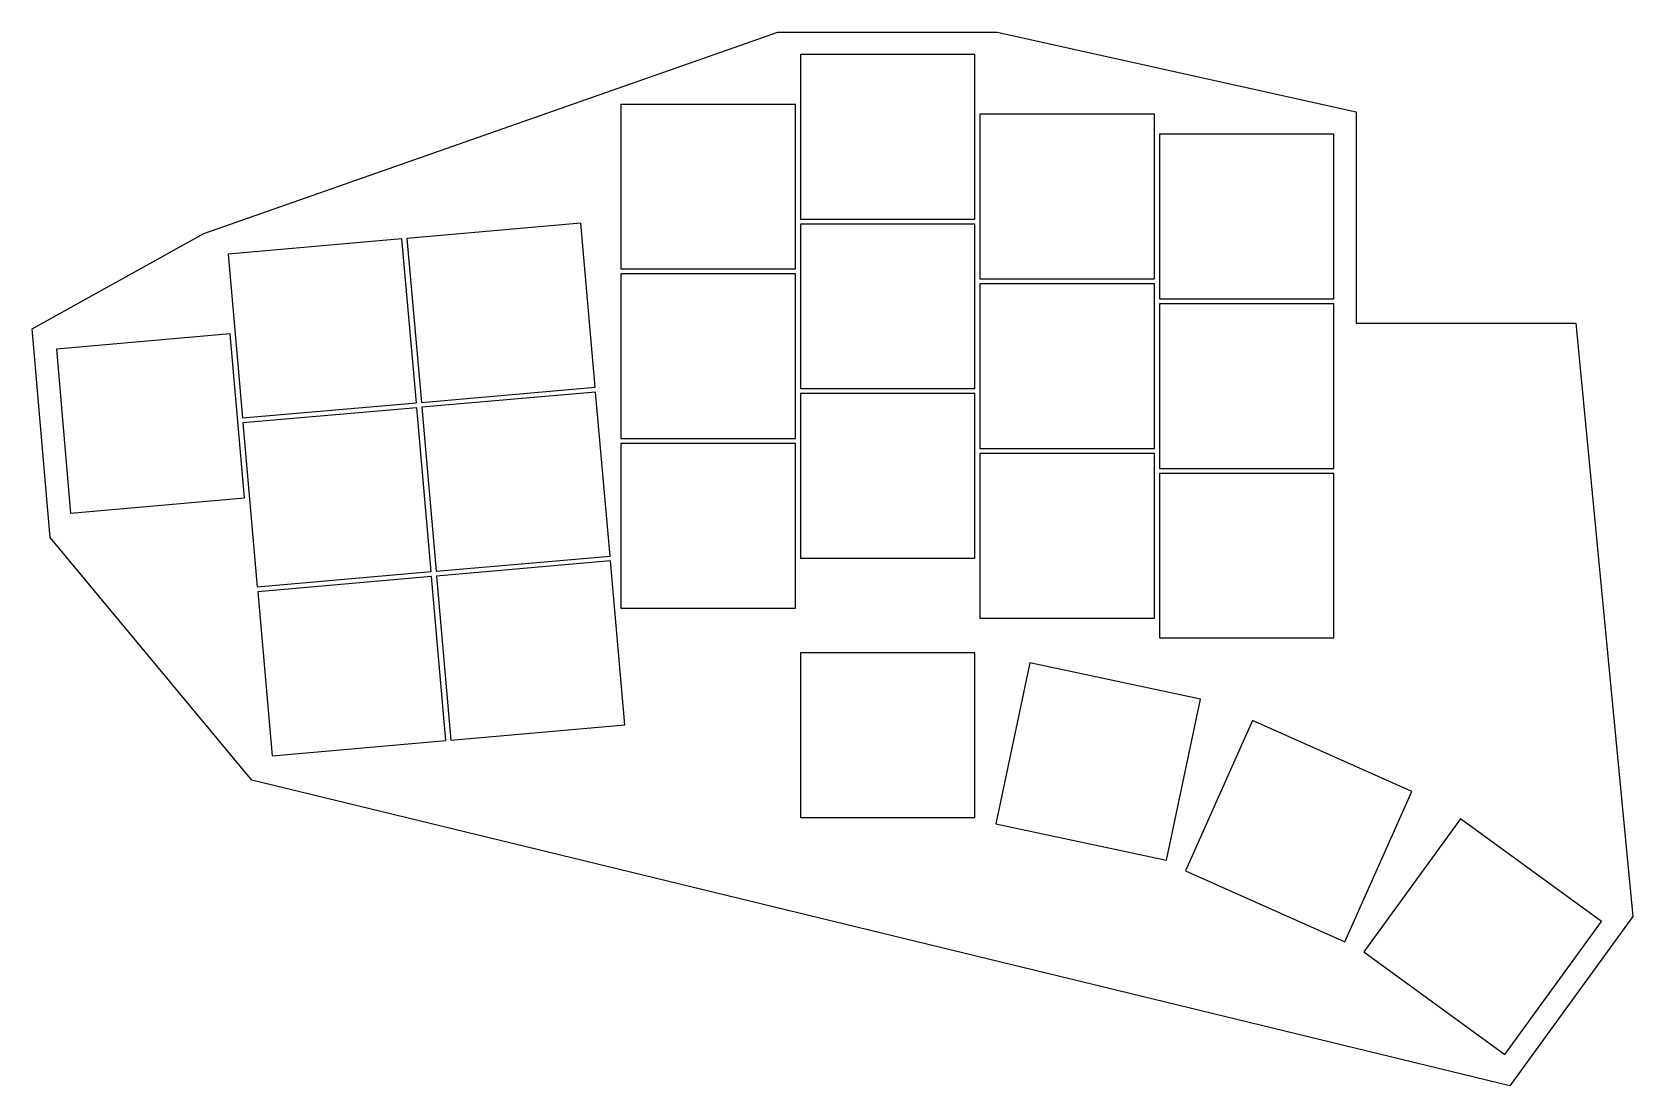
# Model space of a CAD drawing. Header units: millimetres. Extents: x 44 to 204, y -128 to -22.
import ezdxf

# ---------------------------------------------------------------- set-up
doc = ezdxf.new("R2010")
doc.units = ezdxf.units.MM

msp = doc.modelspace()

# ---------------------------------------------------------------- linework, layer by layer
for p, q in [((60.92, -42.35), (118.49, -22.14)), ((118.49, -22.14), (140.49, -22.14)), ((140.49, -22.14), (176.49, -30.14)), ((138.24, -24.39), (120.74, -24.39)), ((120.74, -24.39), (120.74, -40.89)), ((138.24, -40.89), (138.24, -24.39)), ((120.24, -29.39), (102.74, -29.39)), ((102.74, -29.39), (102.74, -45.89)), ((120.24, -45.89), (120.24, -29.39)), ((156.24, -30.39), (138.74, -30.39)), ((138.74, -30.39), (138.74, -46.89)), ((156.24, -46.89), (156.24, -30.39)), ((176.49, -30.14), (176.49, -51.34)), ((174.24, -32.39), (156.74, -32.39)), ((156.74, -32.39), (156.74, -48.89)), ((174.24, -48.89), (174.24, -32.39)), ((98.73, -41.3), (81.29, -42.83)), ((100.16, -57.74), (98.73, -41.3)), ((120.74, -40.89), (138.24, -40.89)), ((138.24, -41.39), (120.74, -41.39)), ((120.74, -41.39), (120.74, -57.89)), ((138.24, -57.89), (138.24, -41.39)), ((43.69, -51.89), (60.92, -42.35)), ((80.79, -42.87), (63.36, -44.4)), ((82.23, -59.31), (80.79, -42.87)), ((81.29, -42.83), (82.73, -59.27)), ((63.36, -44.4), (64.8, -60.83)), ((102.74, -45.89), (120.24, -45.89)), ((120.24, -46.39), (102.74, -46.39)), ((102.74, -46.39), (102.74, -62.89)), ((120.24, -62.89), (120.24, -46.39)), ((138.74, -46.89), (156.24, -46.89)), ((156.24, -47.39), (138.74, -47.39)), ((138.74, -47.39), (138.74, -63.89)), ((156.24, -63.89), (156.24, -47.39)), ((156.74, -48.89), (174.24, -48.89)), ((174.24, -49.39), (156.74, -49.39)), ((156.74, -49.39), (156.74, -65.89)), ((174.24, -65.89), (174.24, -49.39)), ((176.49, -51.34), (198.49, -51.34)), ((198.49, -51.34), (204.23, -110.81)), ((45.52, -72.81), (43.69, -51.89)), ((63.56, -52.41), (46.13, -53.94)), ((65, -68.85), (63.56, -52.41)), ((46.13, -53.94), (47.56, -70.37)), ((82.73, -59.27), (100.16, -57.74)), ((64.8, -60.83), (82.23, -59.31)), ((100.21, -58.24), (82.77, -59.76)), ((101.65, -74.68), (100.21, -58.24)), ((120.74, -57.89), (138.24, -57.89)), ((138.24, -58.39), (120.74, -58.39)), ((120.74, -58.39), (120.74, -74.89)), ((138.24, -74.89), (138.24, -58.39)), ((82.28, -59.81), (64.84, -61.33)), ((83.71, -76.24), (82.28, -59.81)), ((82.77, -59.76), (84.21, -76.2)), ((64.84, -61.33), (66.28, -77.77)), ((102.74, -62.89), (120.24, -62.89)), ((120.24, -63.39), (102.74, -63.39)), ((102.74, -63.39), (102.74, -79.89)), ((120.24, -79.89), (120.24, -63.39)), ((138.74, -63.89), (156.24, -63.89)), ((156.24, -64.39), (138.74, -64.39)), ((138.74, -64.39), (138.74, -80.89)), ((156.24, -80.89), (156.24, -64.39)), ((156.74, -65.89), (174.24, -65.89)), ((174.24, -66.39), (156.74, -66.39)), ((156.74, -66.39), (156.74, -82.89)), ((174.24, -82.89), (174.24, -66.39)), ((47.56, -70.37), (65, -68.85)), ((65.72, -97.14), (45.52, -72.81)), ((84.21, -76.2), (101.65, -74.68)), ((101.69, -75.17), (84.26, -76.7)), ((103.13, -91.61), (101.69, -75.17)), ((120.74, -74.89), (138.24, -74.89)), ((66.28, -77.77), (83.71, -76.24)), ((83.76, -76.74), (66.32, -78.27)), ((85.2, -93.18), (83.76, -76.74)), ((84.26, -76.7), (85.69, -93.14)), ((66.32, -78.27), (67.76, -94.7)), ((102.74, -79.89), (120.24, -79.89)), ((138.74, -80.89), (156.24, -80.89)), ((156.74, -82.89), (174.24, -82.89)), ((138.24, -84.39), (120.74, -84.39)), ((120.74, -84.39), (120.74, -100.89)), ((138.24, -100.89), (138.24, -84.39)), ((143.76, -85.39), (140.33, -101.53)), ((160.88, -89.03), (143.76, -85.39)), ((157.45, -105.17), (160.88, -89.03)), ((166.07, -91.16), (159.36, -106.23)), ((182.06, -98.27), (166.07, -91.16)), ((85.69, -93.14), (103.13, -91.61)), ((67.76, -94.7), (85.2, -93.18)), ((191.89, -127.8), (65.72, -97.14)), ((175.35, -113.35), (182.06, -98.27)), ((120.74, -100.89), (138.24, -100.89)), ((186.93, -101.03), (177.24, -114.37)), ((201.09, -111.31), (186.93, -101.03)), ((140.33, -101.53), (157.45, -105.17)), ((159.36, -106.23), (175.35, -113.35)), ((191.39, -124.66), (201.09, -111.31)), ((204.23, -110.81), (191.89, -127.8)), ((177.24, -114.37), (191.39, -124.66))]:
    msp.add_line(p, q)

doc.saveas('drawing.dxf')
